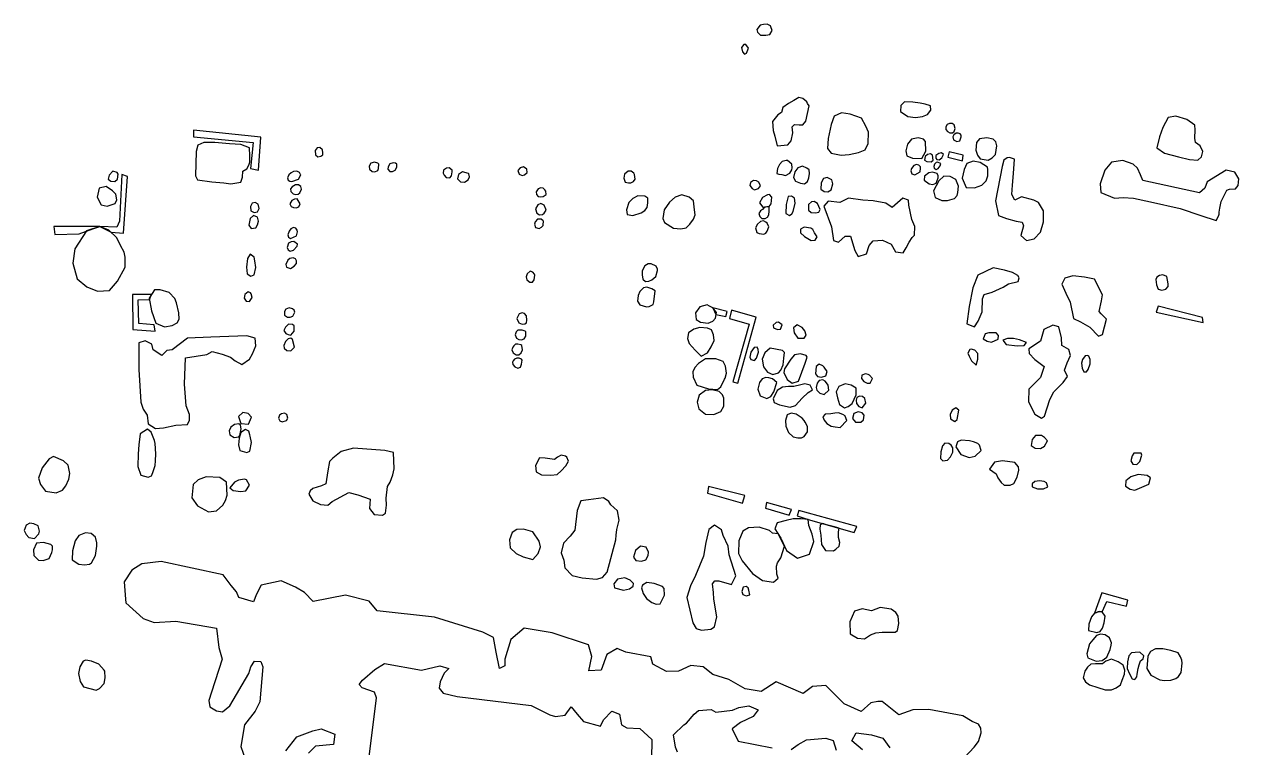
# Model space of a CAD drawing. Extents: x 154 to 1670, y 52 to 1730.
# Drawn here: x 154 to 757, y 1165 to 1524 of the extents above; entities that cross this region are included whole.
import ezdxf

# ---------------------------------------------------------------- set-up
doc = ezdxf.new("R2010")
doc.units = 0

msp = doc.modelspace()

# ---------------------------------------------------------------- linework, layer by layer
at = {"layer": ''}
for points in [[(524.330114, 1519.250383), (525.527719, 1521.262359), (524.950872, 1523.03681), (524.711351, 1523.515852), (523.036701, 1524.314255), (521.184405, 1524.254375), (519.629515, 1523.87713), (517.954864, 1521.705473), (518.27223, 1520.330223), (519.805164, 1518.875134), (522.415942, 1518.853178), (524.330114, 1519.250383), (524.330114, 1519.250383)], [(512.885004, 1509.968946), (513.743288, 1512.400084), (512.469834, 1514.314255), (511.413946, 1514.274335), (510.316142, 1512.761361), (510.753268, 1510.667549), (511.809156, 1509.4919), (512.885004, 1509.968946), (512.885004, 1509.968946)], [(533.370034, 1464.338207), (535.084605, 1466.330223), (535.845084, 1470.356172), (535.587599, 1473.286311), (536.623527, 1474.46196), (538.95686, 1474.400084), (540.769236, 1474.280323), (542.284206, 1476.152579), (543.982809, 1483.805273), (543.166441, 1484.941002), (542.809156, 1485.719445), (540.79718, 1487.354176), (538.803168, 1487.853178), (536.41195, 1486.440004), (533.679415, 1485.00687), (530.948876, 1482.875134), (530.170433, 1480.424036), (528.455862, 1479.228427), (525.683407, 1476.040802), (526.138497, 1471.517848), (526.954864, 1468.727429), (528.028717, 1463.883118), (533.370034, 1464.338207), (533.370034, 1464.338207)], [(600.28221, 1478.533816), (602.855064, 1479.489904), (604.509755, 1481.58172), (604.33211, 1483.713457), (601.661451, 1484.691501), (599.150473, 1485.152579), (595.563647, 1485.55178), (591.397978, 1485.713457), (589.563647, 1484.000882), (589.36205, 1480.911062), (592.948876, 1478.418048), (596.795184, 1478.058766), (600.28221, 1478.533816), (600.28221, 1478.533816)], [(563.861052, 1459.579724), (568.525723, 1460.593697), (571.855064, 1461.90707), (573.290194, 1465.014854), (573.513747, 1470.715453), (572.198377, 1473.605673), (569.908956, 1477.653577), (564.389994, 1479.669545), (560.084605, 1480.308267), (556.417938, 1478.637609), (554.940892, 1474.51186), (553.40197, 1467.517848), (553.080613, 1462.615653), (554.853068, 1460.322239), (559.855064, 1459.202479), (563.861052, 1459.579724), (563.861052, 1459.579724)], [(615.186401, 1470.376132), (616.124525, 1471.052778), (616.603567, 1472.507868), (616.026721, 1474.380124), (615.088597, 1474.919046), (613.793188, 1475.020842), (612.637499, 1474.48192), (611.879016, 1473.326231), (611.958856, 1472.010862), (612.715343, 1471.054774), (613.871032, 1470.296291), (615.186401, 1470.376132), (615.186401, 1470.376132)], [(738.92692, 1458.414056), (739.685403, 1461.144595), (738.35207, 1463.935014), (736.060653, 1465.549784), (735.623527, 1467.663557), (735.865044, 1471.789305), (735.665443, 1474.180523), (731.641491, 1477.012858), (726.22233, 1478.589704), (722.433906, 1477.992898), (719.741292, 1473.072738), (718.084605, 1468.449984), (716.76724, 1462.968946), (720.651471, 1460.236411), (727.585603, 1458.360164), (733.066641, 1457.020842), (737.192389, 1456.781321), (738.92692, 1458.414056), (738.92692, 1458.414056)], [(271.449874, 1468.140603), (237.869036, 1471.665553), (237.888996, 1468.436012), (267.523727, 1465.631621), (266.220334, 1452.657569), (270.146481, 1451.839205), (271.449874, 1468.140603), (271.449874, 1468.140603)], [(601.928916, 1461.294295), (601.791192, 1466.116651), (600.815144, 1467.274335), (598.084605, 1467.933018), (594.79718, 1467.236411), (592.783208, 1464.687509), (592.022729, 1461.457968), (592.459854, 1459.00687), (595.330114, 1457.709465), (600.012749, 1457.607669), (601.928916, 1461.294295), (601.928916, 1461.294295)], [(618.811152, 1466.388108), (619.569635, 1468.320243), (619.471831, 1469.118647), (619.012749, 1469.835213), (618.036701, 1470.214455), (617.000773, 1470.254375), (615.843088, 1469.358168), (615.306162, 1468.42204), (615.783208, 1466.92703), (617.435902, 1466.068746), (618.811152, 1466.388108), (618.811152, 1466.388108)], [(635.010753, 1457.948986), (636.585603, 1459.621641), (637.306162, 1463.90707), (636.829116, 1465.841201), (635.473827, 1467.256371), (632.206361, 1467.935014), (628.697379, 1467.358168), (627.102569, 1465.605673), (626.741292, 1461.759365), (627.597579, 1459.228427), (628.970833, 1457.453976), (633.016741, 1456.793297), (635.010753, 1457.948986), (635.010753, 1457.948986)], [(261.374026, 1445.843198), (262.31215, 1448.254375), (262.354066, 1451.304275), (264.425922, 1452.440004), (265.344086, 1454.332219), (265.823128, 1455.787309), (265.944884, 1458.915054), (265.80716, 1462.861162), (261.443886, 1464.557768), (255.763248, 1464.879126), (248.569635, 1465.58172), (243.088597, 1465.603677), (240.098577, 1464.230423), (239.160453, 1461.022838), (238.835104, 1448.984914), (239.890992, 1446.931022), (247.024725, 1446.050782), (252.902968, 1445.430024), (256.491791, 1445.028826), (261.374026, 1445.843198), (261.374026, 1445.843198)], [(301.280214, 1458.757369), (302.138497, 1459.436012), (302.258258, 1460.47194), (302.040693, 1461.90707), (300.705363, 1463.062758), (299.370034, 1462.905074), (298.37203, 1461.529824), (298.471831, 1459.438008), (299.725324, 1458.380124), (301.280214, 1458.757369), (301.280214, 1458.757369)], [(329.577619, 1451.607669), (329.9369, 1452.585712), (330.038697, 1454.737409), (329.539695, 1455.276331), (327.80716, 1455.735413), (326.132509, 1455.218447), (325.234306, 1453.823237), (325.433906, 1452.308267), (326.76724, 1451.150583), (328.042689, 1450.970942), (329.577619, 1451.607669), (329.577619, 1451.607669)], [(338.168437, 1451.823237), (338.986801, 1453.218447), (338.94688, 1454.713457), (338.370034, 1455.270343), (337.094585, 1455.45198), (335.499775, 1454.913058), (334.601571, 1453.519844), (334.501771, 1452.244395), (335.577619, 1451.146591), (336.892988, 1451.126631), (338.168437, 1451.823237), (338.168437, 1451.823237)], [(534.360054, 1450.308267), (535.298178, 1451.941002), (535.437898, 1452.95697), (535.298178, 1454.811261), (533.266242, 1456.645593), (532.469834, 1456.625633), (530.615543, 1456.068746), (529.160453, 1454.535812), (528.24229, 1452.641601), (527.883008, 1450.090702), (528.958856, 1449.871142), (530.453866, 1449.57174), (532.206361, 1449.212459), (534.360054, 1450.308267), (534.360054, 1450.308267)], [(605.653467, 1456.84719), (605.256262, 1459.200483), (604.360054, 1459.91705), (602.745284, 1459.639605), (601.647479, 1458.563756), (601.368038, 1456.789305), (602.503767, 1456.032818), (604.575623, 1455.871142), (605.653467, 1456.84719), (605.653467, 1456.84719)], [(608.102569, 1452.681521), (609.138497, 1453.93701), (609.399974, 1455.192499), (607.605563, 1455.751381), (607.046681, 1455.611661), (606.190393, 1454.835213), (605.930912, 1453.579724), (606.088597, 1452.741401), (607.026721, 1452.202479), (608.102569, 1452.681521), (608.102569, 1452.681521)], [(609.958856, 1457.861162), (610.677419, 1459.635613), (609.801172, 1460.434016), (608.405962, 1460.034814), (606.968836, 1459.018846), (606.888996, 1457.723437), (607.368038, 1457.106671), (608.623527, 1456.925034), (609.958856, 1457.861162), (609.958856, 1457.861162)], [(620.541691, 1459.232419), (613.567639, 1460.869146), (612.928916, 1458.298287), (620.162449, 1456.52184), (620.541691, 1459.232419), (620.541691, 1459.232419)], [(629.801172, 1444.300283), (632.014745, 1446.529824), (632.713347, 1449.000882), (632.775224, 1452.210463), (632.637499, 1453.286311), (628.950872, 1455.639605), (625.423926, 1456.280323), (622.393986, 1455.164555), (621.036701, 1452.05677), (620.078617, 1447.811261), (621.988797, 1443.226431), (626.134505, 1442.984914), (629.801172, 1444.300283), (629.801172, 1444.300283)], [(655.77722, 1417.659565), (659.006761, 1420.98691), (660.525723, 1426.146591), (660.447878, 1431.667549), (657.978817, 1435.675533), (655.707359, 1436.931022), (649.489795, 1438.489904), (646.180413, 1436.91705), (644.667439, 1439.667549), (645.028717, 1444.292299), (645.549675, 1450.210463), (645.992789, 1457.346192), (643.541691, 1458.124635), (642.463846, 1458.004874), (640.729316, 1456.789305), (639.890992, 1453.56176), (636.573627, 1436.483916), (638.024725, 1429.208467), (642.090593, 1427.751381), (646.813148, 1426.493896), (649.843088, 1426.032818), (650.579615, 1424.138607), (649.140493, 1419.296291), (651.950872, 1416.883118), (655.77722, 1417.659565), (655.77722, 1417.659565)], [(747.42193, 1428.873138), (747.701371, 1429.849186), (747.741292, 1430.885114), (748.080613, 1432.899086), (748.761252, 1436.166551), (750.595583, 1439.952978), (751.613547, 1441.825233), (752.849076, 1442.36216), (755.938896, 1442.499884), (757.156461, 1444.154575), (757.495783, 1447.48192), (755.583607, 1450.851182), (751.340094, 1451.831221), (741.751272, 1445.994894), (740.573627, 1442.84719), (737.920932, 1440.615653), (709.902968, 1446.729425), (708.72732, 1449.499884), (707.174425, 1452.869146), (704.964844, 1454.823237), (699.843088, 1456.679525), (694.182409, 1455.845194), (690.970833, 1451.741401), (688.595583, 1444.92703), (689.012749, 1440.661561), (695.82712, 1437.827229), (700.012749, 1438.264355), (705.154465, 1437.803277), (713.683407, 1436.024834), (728.350074, 1432.769345), (738.713347, 1429.296291), (746.284206, 1426.761361), (747.42193, 1428.873138), (747.42193, 1428.873138)], [(205.012749, 1448.603677), (202.32213, 1449.621641), (201.054665, 1426.46196), (199.779216, 1423.434016), (191.308158, 1423.757369), (196.90696, 1420.944994), (203.164445, 1420.48192), (205.012749, 1448.603677), (205.012749, 1448.603677)], [(200.050673, 1447.390104), (200.370034, 1449.761361), (200.010753, 1450.619645), (197.799176, 1451.258367), (195.904964, 1449.286311), (195.485803, 1447.292299), (196.781212, 1446.416052), (198.853068, 1446.234415), (200.050673, 1447.390104), (200.050673, 1447.390104)], [(290.094585, 1447.324235), (291.23231, 1449.436012), (291.112549, 1449.715453), (290.673427, 1450.5917), (289.260254, 1451.330223), (287.645483, 1451.132619), (286.467838, 1450.513856), (285.29219, 1449.457968), (284.633507, 1448.024834), (284.932908, 1446.90707), (285.789196, 1446.390104), (286.765244, 1446.090702), (290.094585, 1447.324235), (290.094585, 1447.324235)], [(366.208357, 1448.998886), (366.527719, 1450.931022), (366.527719, 1451.729425), (365.014745, 1452.905074), (363.699375, 1452.84719), (362.244286, 1451.751381), (362.022729, 1450.236411), (362.44189, 1449.360164), (363.517739, 1448.182519), (365.290194, 1447.962958), (366.208357, 1448.998886), (366.208357, 1448.998886)], [(374.517739, 1447.000882), (375.076621, 1448.455972), (374.779216, 1449.911062), (374.559655, 1450.130623), (371.589595, 1450.929026), (369.577619, 1449.695493), (369.116541, 1447.442), (370.551671, 1446.00687), (372.623527, 1445.827229), (374.517739, 1447.000882), (374.517739, 1447.000882)], [(402.521731, 1449.418048), (403.7373, 1450.653577), (403.619535, 1452.248387), (401.944884, 1453.384116), (400.290194, 1453.02683), (399.154465, 1451.691501), (399.811152, 1449.819245), (401.246282, 1449.160563), (402.521731, 1449.418048), (402.521731, 1449.418048)], [(456.649475, 1446.182519), (457.507759, 1447.318247), (457.110553, 1449.589704), (456.831112, 1450.348188), (455.435902, 1451.244395), (453.902968, 1451.386112), (452.188397, 1449.831221), (451.76724, 1447.819245), (452.563647, 1445.825233), (454.078617, 1445.505872), (455.354066, 1445.426032), (456.649475, 1446.182519), (456.649475, 1446.182519)], [(543.166441, 1446.096691), (543.845084, 1448.050782), (544.084605, 1450.102679), (543.94688, 1451.95697), (542.811152, 1452.795293), (540.659455, 1453.771341), (538.386002, 1452.93701), (536.831112, 1450.923038), (536.172429, 1448.174535), (537.208357, 1446.400084), (539.599575, 1445.282319), (541.631511, 1445.042798), (543.166441, 1446.096691), (543.166441, 1446.096691)], [(599.092589, 1450.990902), (599.314146, 1452.865154), (599.254266, 1453.404076), (598.557659, 1454.240403), (597.32213, 1454.599685), (595.924924, 1454.182519), (594.829116, 1452.667549), (594.469834, 1451.43202), (595.046681, 1450.01685), (596.501771, 1449.438008), (599.092589, 1450.990902), (599.092589, 1450.990902)], [(607.102569, 1445.388108), (608.160453, 1447.95697), (608.020733, 1449.034814), (607.543687, 1450.090702), (605.35207, 1450.809265), (603.437898, 1450.43202), (601.364046, 1448.85717), (601.104565, 1446.825233), (603.613547, 1445.070742), (605.368038, 1444.611661), (607.102569, 1445.388108), (607.102569, 1445.388108)], [(198.887, 1435.174535), (199.805164, 1437.06675), (199.248278, 1439.797289), (197.595583, 1441.53182), (194.467838, 1443.665553), (191.058657, 1442.811261), (189.960852, 1438.346192), (191.970833, 1434.619645), (194.960852, 1433.899086), (198.887, 1435.174535), (198.887, 1435.174535)], [(289.950872, 1439.929026), (290.749276, 1440.467948), (291.585603, 1442.380124), (291.268238, 1443.755373), (290.112549, 1444.513856), (288.537699, 1444.493896), (286.942888, 1443.537808), (286.106561, 1442.48192), (286.344086, 1441.126631), (287.439894, 1440.110663), (288.675423, 1439.771341), (289.950872, 1439.929026), (289.950872, 1439.929026)], [(411.643487, 1438.791301), (412.22233, 1439.030822), (413.158457, 1439.787309), (413.040693, 1441.302279), (412.581611, 1441.998886), (411.785204, 1442.777329), (410.509755, 1442.95697), (409.174425, 1442.459964), (408.276222, 1441.064754), (408.356062, 1439.749385), (409.27223, 1438.693497), (410.547679, 1438.51186), (411.643487, 1438.791301), (411.643487, 1438.791301)], [(518.691391, 1442.621641), (519.74728, 1443.95697), (519.010753, 1445.871142), (517.835104, 1446.549784), (516.280214, 1446.609665), (514.765244, 1445.613657), (514.545683, 1444.098687), (515.541691, 1442.663557), (516.7373, 1442.064754), (518.691391, 1442.621641), (518.691391, 1442.621641)], [(554.863048, 1442.02683), (555.741292, 1444.974934), (555.204365, 1447.008866), (552.833108, 1448.204475), (551.138497, 1447.607669), (549.922928, 1445.495892), (549.701371, 1442.408068), (551.475823, 1441.250383), (553.248278, 1440.970942), (554.863048, 1442.02683), (554.863048, 1442.02683)], [(612.79718, 1436.795293), (616.146481, 1437.749385), (617.481811, 1439.204475), (617.803168, 1440.717449), (618.122529, 1443.86715), (616.888996, 1447.176531), (614.058657, 1448.731421), (610.930912, 1448.773337), (608.457858, 1446.50188), (605.845084, 1441.56176), (606.559655, 1438.272339), (609.92692, 1436.775333), (612.79718, 1436.795293), (612.79718, 1436.795293)], [(290.286202, 1433.5917), (291.004765, 1435.00687), (289.43191, 1437.517848), (288.116541, 1437.440004), (286.741292, 1436.683517), (285.783208, 1435.068746), (286.459854, 1433.693497), (287.655463, 1433.194495), (288.950872, 1433.094695), (290.286202, 1433.5917), (290.286202, 1433.5917)], [(460.407958, 1430.673537), (462.28221, 1431.769345), (463.479815, 1433.264355), (463.779216, 1435.555772), (463.721332, 1437.827229), (462.206361, 1438.925034), (458.819136, 1439.02683), (456.286202, 1437.731421), (454.39199, 1435.779325), (453.114545, 1432.112659), (453.471831, 1429.701481), (456.26225, 1429.282319), (460.407958, 1430.673537), (460.407958, 1430.673537)], [(482.82712, 1423.208467), (484.661451, 1424.921042), (486.415942, 1427.43202), (487.214345, 1429.603677), (486.9369, 1432.01685), (486.499775, 1436.639605), (484.328118, 1438.394096), (480.661451, 1439.5917), (477.274226, 1438.398088), (474.581611, 1435.909066), (471.928916, 1432.022838), (471.288198, 1427.719445), (472.104565, 1425.705473), (476.507759, 1423.052778), (480.096581, 1422.651581), (482.82712, 1423.208467), (482.82712, 1423.208467)], [(524.106561, 1433.791301), (525.064645, 1435.084714), (525.403966, 1438.314255), (524.290194, 1439.769345), (523.192389, 1439.4919), (520.741292, 1438.156571), (519.324126, 1435.587708), (520.938896, 1433.334215), (524.106561, 1433.791301), (524.106561, 1433.791301)], [(535.266242, 1430.098687), (535.944884, 1431.254375), (537.002769, 1435.477928), (536.625523, 1437.829225), (535.110553, 1438.92703), (533.555663, 1438.649585), (532.477819, 1434.683517), (532.415942, 1430.258367), (534.130513, 1429.202479), (535.266242, 1430.098687), (535.266242, 1430.098687)], [(572.386002, 1410.208467), (573.763248, 1414.35218), (575.8371, 1416.703477), (580.34209, 1416.980922), (584.645483, 1415.044794), (586.835104, 1411.276331), (590.641491, 1410.737409), (592.118537, 1413.208467), (593.753268, 1416.01685), (595.190393, 1418.328227), (596.326122, 1419.563756), (596.507759, 1423.789305), (595.054665, 1427.236411), (593.563647, 1434.332219), (593.326122, 1436.923038), (590.475823, 1437.941002), (585.23231, 1433.300283), (582.084605, 1435.356172), (575.7872, 1436.573736), (570.645483, 1436.954974), (563.511751, 1437.935014), (559.204365, 1435.685513), (553.326122, 1436.406072), (551.33211, 1433.93701), (555.112549, 1423.569744), (556.066641, 1416.833217), (558.517739, 1416.054774), (561.92692, 1419.002878), (564.537699, 1418.980922), (566.627519, 1411.925034), (568.360054, 1408.875134), (572.386002, 1410.208467), (572.386002, 1410.208467)], [(269.657459, 1431.170543), (270.595583, 1432.725433), (270.018737, 1434.93701), (268.603567, 1435.735413), (266.988797, 1435.477928), (266.190393, 1433.803277), (266.350074, 1431.5917), (268.022729, 1430.813257), (269.657459, 1431.170543), (269.657459, 1431.170543)], [(411.320134, 1429.723437), (412.178417, 1430.499884), (413.174425, 1431.855174), (413.094585, 1432.3921), (412.220334, 1434.406072), (410.645483, 1435.264355), (409.030713, 1434.647589), (407.833108, 1432.633617), (408.569635, 1430.38212), (409.984805, 1429.563756), (411.320134, 1429.723437), (411.320134, 1429.723437)], [(523.326122, 1428.469944), (523.904964, 1429.565752), (524.126521, 1431.438008), (524.106561, 1433.791301), (522.950872, 1433.631621), (521.775224, 1433.453976), (520.81714, 1432.298287), (519.801172, 1431.639605), (519.002769, 1430.246391), (519.36205, 1428.691501), (520.475823, 1427.753377), (522.030713, 1427.693497), (523.326122, 1428.469944), (523.326122, 1428.469944)], [(548.719335, 1430.92703), (549.437898, 1432.262359), (548.124525, 1435.252379), (546.489795, 1436.190503), (545.174425, 1436.130623), (543.659455, 1434.777329), (543.597579, 1431.92703), (545.012749, 1430.751381), (547.064645, 1430.589704), (548.719335, 1430.92703), (548.719335, 1430.92703)], [(268.87702, 1423.218447), (269.773228, 1424.613657), (270.172429, 1426.527828), (269.695383, 1428.380124), (267.763248, 1429.218447), (266.148477, 1427.725433), (265.467838, 1424.455972), (266.523727, 1422.841201), (268.87702, 1423.218447), (268.87702, 1423.218447)], [(410.978817, 1423.525832), (411.755264, 1424.222439), (411.775224, 1424.739405), (411.8371, 1426.294295), (411.717339, 1426.593697), (410.681411, 1427.4919), (408.84708, 1427.45198), (407.711351, 1426.196491), (407.45187, 1424.960962), (407.988797, 1423.366152), (409.683407, 1422.747389), (410.978817, 1423.525832), (410.978817, 1423.525832)], [(522.465842, 1420.537808), (523.104565, 1421.453976), (523.902968, 1423.645593), (523.046681, 1425.400084), (522.370034, 1425.958966), (521.194385, 1426.557768), (519.819136, 1426.238407), (518.32213, 1424.984914), (517.246282, 1423.110663), (517.902968, 1420.879126), (519.098577, 1420.300283), (521.409954, 1420.060762), (522.465842, 1420.537808), (522.465842, 1420.537808)], [(181.002769, 1420.094695), (187.898976, 1422.643597), (191.308158, 1423.757369), (168.547679, 1423.869146), (169.024725, 1419.843198), (181.002769, 1420.094695), (181.002769, 1420.094695)], [(196.154465, 1391.90707), (200.082609, 1396.547788), (203.892988, 1403.58172), (203.996781, 1408.603677), (203.360054, 1410.99689), (201.527719, 1414.326231), (199.715343, 1418.172539), (195.890992, 1421.941002), (191.308158, 1423.757369), (184.671431, 1421.587708), (178.82712, 1412.743397), (177.86704, 1405.627629), (180.134505, 1397.773337), (184.954864, 1393.725433), (190.256262, 1391.57174), (196.154465, 1391.90707), (196.154465, 1391.90707)], [(289.182409, 1419.182519), (289.681411, 1421.176531), (289.423926, 1422.012858), (288.82712, 1422.911062), (287.591591, 1423.270343), (286.314146, 1422.57174), (285.397978, 1421.535812), (284.739296, 1419.603677), (285.196381, 1418.447988), (286.112549, 1417.829225), (289.182409, 1419.182519), (289.182409, 1419.182519)], [(546.938896, 1417.01685), (547.974825, 1418.631621), (546.541691, 1420.585712), (545.765244, 1422.240403), (544.769236, 1422.95697), (541.481811, 1423.477928), (539.607559, 1422.46196), (539.665443, 1420.629625), (541.637499, 1418.813257), (544.885004, 1416.759365), (546.938896, 1417.01685), (546.938896, 1417.01685)], [(287.605563, 1412.028826), (289.360054, 1414.100683), (289.559655, 1415.096691), (287.80716, 1416.334215), (286.471831, 1416.174535), (285.194385, 1415.577728), (284.475823, 1413.366152), (285.014745, 1412.130623), (285.950872, 1411.5917), (287.605563, 1412.028826), (287.605563, 1412.028826)], [(267.986801, 1399.701481), (268.944884, 1403.428028), (268.469834, 1406.657569), (268.090593, 1408.57174), (266.038697, 1410.04679), (264.723328, 1407.895094), (264.24229, 1403.549784), (264.619535, 1400.322239), (266.471831, 1399.144595), (267.986801, 1399.701481), (267.986801, 1399.701481)], [(287.938896, 1404.01685), (289.036701, 1405.45198), (289.116541, 1406.747389), (288.639495, 1407.803277), (287.403966, 1408.142599), (285.789196, 1407.964954), (284.731312, 1407.048786), (283.755264, 1404.895094), (284.192389, 1403.579724), (286.144485, 1402.921042), (287.938896, 1404.01685), (287.938896, 1404.01685)], [(407.178417, 1397.298287), (407.557659, 1399.569744), (407.338098, 1400.148587), (406.661451, 1401.164555), (405.206361, 1401.643597), (403.751272, 1400.190503), (403.27223, 1398.735413), (403.611551, 1397.360164), (405.104565, 1396.164555), (406.399974, 1396.162559), (407.178417, 1397.298287), (407.178417, 1397.298287)], [(464.198377, 1396.631621), (465.733308, 1397.348188), (467.80716, 1398.921042), (468.605563, 1401.891102), (468.585603, 1402.667549), (467.849076, 1404.142599), (465.477819, 1405.320243), (463.902968, 1405.302279), (462.268238, 1404.166551), (460.992789, 1401.815253), (460.910952, 1399.743397), (461.248278, 1397.589704), (462.603567, 1396.513856), (464.198377, 1396.631621), (464.198377, 1396.631621)], [(627.952868, 1376.757369), (629.948876, 1381.300283), (630.172429, 1387.797289), (630.990793, 1389.988906), (634.976821, 1391.142599), (640.378018, 1393.5917), (643.090593, 1395.284315), (647.875024, 1396.457968), (648.433906, 1398.270343), (647.615543, 1399.487908), (644.986801, 1401.002878), (641.040693, 1402.160563), (635.501771, 1403.240403), (627.825124, 1399.537808), (625.29219, 1393.260363), (623.453866, 1384.054774), (622.35207, 1375.404076), (626.158457, 1373.98691), (627.952868, 1376.757369), (627.952868, 1376.757369)], [(689.753268, 1370.108667), (691.771232, 1377.701481), (689.180413, 1380.35218), (688.204365, 1381.509864), (689.224326, 1386.771341), (689.763248, 1389.799285), (685.801172, 1397.593697), (680.779216, 1398.553776), (675.000773, 1399.334215), (671.092589, 1398.140603), (669.597579, 1395.150583), (671.627519, 1390.705473), (673.657459, 1386.200483), (675.348078, 1378.008866), (678.775224, 1376.41206), (683.557659, 1373.839205), (687.741292, 1369.212459), (689.753268, 1370.108667), (689.753268, 1370.108667)], [(721.334106, 1392.713457), (722.39199, 1393.968946), (722.471831, 1395.264355), (721.75726, 1398.911062), (719.743288, 1399.749385), (718.108557, 1399.41206), (716.713347, 1398.655573), (716.214345, 1397.440004), (716.691391, 1394.727429), (717.467838, 1392.575732), (719.22233, 1392.196491), (721.334106, 1392.713457), (721.334106, 1392.713457)], [(218.328118, 1374.895094), (210.755264, 1375.515852), (210.42193, 1387.316251), (216.002769, 1387.43202), (217.040693, 1389.982918), (207.593587, 1390.02683), (207.725324, 1372.647589), (218.885004, 1371.705473), (218.328118, 1374.895094), (218.328118, 1374.895094)], [(227.356062, 1374.57174), (229.809156, 1375.885114), (230.72732, 1377.777329), (230.667439, 1380.84719), (229.435902, 1385.811261), (228.579615, 1387.982918), (225.791192, 1390.915054), (221.366042, 1392.37214), (218.477819, 1392.274335), (215.863048, 1388.130623), (217.096581, 1381.851182), (219.206361, 1375.671541), (223.549675, 1373.974934), (227.356062, 1374.57174), (227.356062, 1374.57174)], [(267.044685, 1388.50188), (266.547679, 1390.336211), (266.308158, 1390.833217), (265.092589, 1391.252379), (263.497779, 1389.939006), (263.138497, 1388.184515), (264.154465, 1386.749385), (265.689395, 1386.589704), (267.044685, 1388.50188), (267.044685, 1388.50188)], [(464.350074, 1384.054774), (466.483807, 1385.090702), (466.823128, 1386.326231), (467.364046, 1391.787309), (465.751272, 1392.825233), (463.300174, 1393.603677), (461.665443, 1393.324235), (459.791192, 1391.45198), (459.032709, 1389.519844), (458.631511, 1386.729425), (459.80716, 1384.835213), (463.014745, 1383.89709), (464.350074, 1384.054774), (464.350074, 1384.054774)], [(287.288198, 1379.144595), (288.266242, 1381.296291), (288.008757, 1382.132619), (287.110553, 1382.851182), (285.378018, 1383.390104), (283.843088, 1382.673537), (283.164445, 1381.497888), (283.204365, 1379.665553), (284.597579, 1378.767349), (285.873028, 1378.667549), (287.288198, 1379.144595), (287.288198, 1379.144595)], [(496.096581, 1376.685513), (497.37203, 1378.258367), (497.811152, 1381.128627), (496.098577, 1383.38212), (494.425922, 1384.180523), (493.270234, 1384.85717), (489.661451, 1383.863158), (487.407958, 1380.954974), (487.825124, 1377.545792), (489.89698, 1376.250383), (493.703367, 1375.709465), (496.096581, 1376.685513), (496.096581, 1376.685513)], [(503.234306, 1381.543796), (496.098577, 1383.38212), (497.631511, 1380.012858), (502.613547, 1379.052778), (503.234306, 1381.543796), (503.234306, 1381.543796)], [(739.523727, 1378.633617), (717.384006, 1384.224435), (716.505763, 1381.256371), (739.761252, 1376.042798), (739.523727, 1378.633617), (739.523727, 1378.633617)], [(402.583607, 1375.358168), (403.499775, 1375.935014), (403.599575, 1377.230423), (403.44189, 1379.443996), (402.445882, 1380.519844), (401.210353, 1380.859166), (399.795184, 1380.38212), (398.697379, 1377.990902), (399.553667, 1375.89709), (401.268238, 1375.278327), (402.583607, 1375.358168), (402.583607, 1375.358168)], [(517.541691, 1378.747389), (505.346082, 1382.260363), (504.288198, 1378.03681), (514.172429, 1375.180523), (506.084605, 1346.525832), (508.495783, 1345.94699), (517.541691, 1378.747389), (517.541691, 1378.747389)], [(287.942888, 1371.789305), (287.865044, 1374.340203), (287.146481, 1375.098687), (285.074625, 1375.178527), (283.659455, 1373.825233), (282.861052, 1372.150583), (283.77722, 1370.655573), (284.952868, 1370.05677), (286.208357, 1369.797289), (287.942888, 1371.789305), (287.942888, 1371.789305)], [(402.280214, 1368.004874), (403.078617, 1369.318247), (403.158457, 1371.3921), (402.721332, 1371.831221), (401.266242, 1372.310263), (399.152469, 1372.230423), (398.276222, 1371.374136), (397.87702, 1369.879126), (398.513747, 1368.364156), (399.669435, 1367.587708), (400.964844, 1367.505872), (402.280214, 1368.004874), (402.280214, 1368.004874)], [(493.417938, 1360.980922), (495.192389, 1364.010862), (496.709355, 1367.078726), (496.45187, 1370.008866), (495.376022, 1372.420044), (493.483807, 1373.338207), (489.597579, 1373.539804), (486.547679, 1372.783317), (483.974825, 1370.871142), (483.495783, 1368.102679), (484.37203, 1365.649585), (487.260254, 1362.360164), (490.288198, 1359.288307), (493.417938, 1360.980922), (493.417938, 1360.980922)], [(529.635503, 1372.841201), (530.593587, 1374.992898), (528.681411, 1376.270343), (527.605563, 1376.150583), (526.030713, 1374.817249), (526.188397, 1373.48192), (528.260254, 1372.603677), (529.635503, 1372.841201), (529.635503, 1372.841201)], [(542.429914, 1369.865154), (541.813148, 1371.998886), (540.517739, 1373.653577), (537.968836, 1374.889106), (536.094585, 1373.455972), (536.471831, 1371.024834), (538.364046, 1368.35218), (541.39199, 1368.252379), (542.429914, 1369.865154), (542.429914, 1369.865154)], [(637.914944, 1367.803277), (638.114545, 1369.597689), (636.918936, 1370.893098), (633.25227, 1370.954974), (631.497779, 1370.457968), (630.938896, 1369.102679), (630.439894, 1367.88711), (632.393986, 1366.869146), (634.625523, 1366.230423), (637.914944, 1367.803277), (637.914944, 1367.803277)], [(660.952868, 1329.485912), (663.569635, 1337.815253), (665.563647, 1341.58172), (670.190393, 1346.182519), (672.324126, 1349.230423), (670.970833, 1352.380124), (672.168437, 1356.04679), (673.883008, 1359.613657), (673.008757, 1362.583716), (669.541691, 1364.717449), (669.364046, 1368.483916), (668.072629, 1373.98691), (665.162449, 1374.685513), (660.617539, 1372.595693), (658.960852, 1366.755373), (653.198377, 1362.992898), (653.395982, 1360.599685), (656.184405, 1357.649585), (660.707359, 1354.178527), (658.970833, 1348.799285), (653.128517, 1342.962958), (652.944884, 1336.725433), (656.190393, 1330.483916), (659.457858, 1328.569744), (660.952868, 1329.485912), (660.952868, 1329.485912)], [(223.024725, 1323.791301), (229.144485, 1325.122639), (234.944884, 1325.320243), (235.902968, 1327.45198), (235.982809, 1330.322239), (234.172429, 1334.607669), (233.360054, 1345.430024), (233.924924, 1358.543796), (244.489795, 1360.252379), (247.240294, 1361.685513), (252.182409, 1360.308267), (256.346082, 1358.911062), (258.577619, 1357.05677), (261.845084, 1355.140603), (265.733308, 1357.909066), (267.310154, 1360.440004), (268.944884, 1364.465952), (268.609555, 1368.37214), (264.403966, 1369.509864), (246.545683, 1368.801281), (234.90696, 1368.270343), (227.330114, 1362.453976), (224.659455, 1362.236411), (222.106561, 1359.625633), (217.902968, 1362.517848), (217.188397, 1365.268347), (213.879016, 1367.004874), (210.691391, 1365.931022), (210.723328, 1352.697489), (211.711351, 1336.53182), (212.80716, 1333.004874), (214.79718, 1329.974934), (215.294186, 1325.669545), (219.018737, 1323.414056), (223.024725, 1323.791301), (223.024725, 1323.791301)], [(288.158457, 1363.85717), (287.182409, 1367.565752), (286.286202, 1368.262359), (284.930912, 1368.024834), (283.575623, 1366.569744), (282.7373, 1364.657569), (282.976821, 1363.302279), (284.330114, 1362.224435), (286.364046, 1361.984914), (288.158457, 1363.85717), (288.158457, 1363.85717)], [(399.565643, 1360.032818), (400.721332, 1361.008866), (401.459854, 1362.424036), (401.042689, 1364.595693), (400.603567, 1365.034814), (399.110553, 1365.354176), (398.032709, 1365.236411), (397.176421, 1364.459964), (396.597579, 1363.801281), (396.178417, 1362.565752), (396.894984, 1361.030822), (398.250274, 1359.954974), (399.565643, 1360.032818), (399.565643, 1360.032818)], [(650.887, 1364.667549), (651.964844, 1366.082718), (648.597579, 1367.497888), (645.487799, 1368.058766), (642.617539, 1368.140603), (640.246282, 1367.244395), (641.819136, 1365.170543), (647.439894, 1364.430024), (650.887, 1364.667549), (650.887, 1364.667549)], [(400.399974, 1353.935014), (400.938896, 1355.308267), (401.298178, 1357.40208), (400.958856, 1357.919046), (399.763248, 1358.418048), (398.687399, 1358.300283), (397.551671, 1357.921042), (396.753268, 1357.044794), (396.513747, 1356.308267), (396.653467, 1355.252379), (397.629515, 1354.074734), (399.064645, 1353.436012), (400.399974, 1353.935014), (400.399974, 1353.935014)], [(517.771232, 1358.338207), (518.849076, 1361.328227), (518.669435, 1362.583716), (518.112549, 1363.739405), (516.537699, 1363.639605), (515.000773, 1361.350184), (514.40197, 1358.859166), (515.018737, 1357.681521), (516.753268, 1357.142599), (517.771232, 1358.338207), (517.771232, 1358.338207)], [(528.707359, 1351.038806), (529.865044, 1352.35218), (531.022729, 1354.982918), (531.36205, 1358.312259), (531.623527, 1361.220443), (530.687399, 1362.198487), (524.649475, 1363.298287), (521.89698, 1360.98691), (520.539695, 1357.879126), (521.236302, 1354.070742), (523.208357, 1351.400084), (525.81714, 1350.162559), (528.707359, 1351.038806), (528.707359, 1351.038806)], [(538.591591, 1346.96695), (542.044685, 1355.915054), (543.002769, 1358.843198), (542.543687, 1359.641601), (539.595583, 1360.519844), (536.625523, 1360.082718), (534.771232, 1357.871142), (531.739296, 1353.008866), (531.380014, 1351.256371), (532.990793, 1347.687509), (535.501771, 1345.952978), (538.591591, 1346.96695), (538.591591, 1346.96695)], [(627.725324, 1357.823237), (627.865044, 1360.593697), (626.39199, 1362.368148), (624.419934, 1362.88711), (623.841092, 1362.649585), (622.843088, 1360.775333), (623.499775, 1359.320243), (624.675423, 1356.988906), (626.92692, 1354.855174), (627.725324, 1357.823237), (627.725324, 1357.823237)], [(682.729316, 1352.633617), (683.687399, 1355.56176), (683.609555, 1357.675533), (682.972829, 1359.290303), (682.274226, 1359.689505), (681.198377, 1359.569744), (679.861052, 1357.757369), (679.28221, 1355.783317), (679.641491, 1353.35218), (680.575623, 1351.517848), (681.871032, 1351.497888), (682.729316, 1352.633617), (682.729316, 1352.633617)], [(500.124525, 1344.176531), (501.881012, 1347.982918), (502.140493, 1348.442), (502.918936, 1350.891102), (502.42193, 1354.380124), (501.268238, 1356.713457), (497.601571, 1358.010862), (492.380014, 1357.972938), (488.930912, 1355.643597), (487.134505, 1353.749385), (486.078617, 1351.637609), (486.236302, 1348.98691), (488.086601, 1344.941002), (493.986801, 1343.184515), (498.350074, 1342.803277), (500.124525, 1344.176531), (500.124525, 1344.176531)], [(552.324126, 1349.53182), (552.863048, 1351.723437), (551.489795, 1353.95697), (550.833108, 1354.533816), (548.879016, 1355.292299), (547.443886, 1354.198487), (547.044685, 1350.629625), (548.078617, 1349.274335), (550.092589, 1348.935014), (552.324126, 1349.53182), (552.324126, 1349.53182)], [(524.954864, 1339.282319), (526.39199, 1341.5917), (527.888996, 1346.236411), (525.657459, 1348.110663), (523.922928, 1348.549784), (522.409954, 1348.789305), (520.575623, 1348.032818), (519.238298, 1346.220443), (518.399974, 1342.990902), (519.533707, 1339.623637), (522.922928, 1338.306271), (524.954864, 1339.282319), (524.954864, 1339.282319)], [(553.815144, 1342.436012), (553.457858, 1344.94699), (553.120533, 1345.445992), (551.944884, 1346.921042), (550.769236, 1347.499884), (548.875024, 1347.200483), (547.898976, 1345.84719), (547.459854, 1343.833217), (547.79718, 1342.457968), (549.230314, 1340.942998), (551.423926, 1340.224435), (553.815144, 1342.436012), (553.815144, 1342.436012)], [(574.346082, 1345.873138), (575.364046, 1348.284315), (573.948876, 1349.879126), (573.25227, 1350.278327), (572.016741, 1350.637609), (570.22233, 1349.960962), (570.022729, 1348.166551), (571.116541, 1346.731421), (572.771232, 1345.853178), (574.346082, 1345.873138), (574.346082, 1345.873138)], [(499.978817, 1331.841201), (501.495783, 1334.469944), (501.457858, 1338.495892), (500.841092, 1340.110663), (499.186401, 1341.845194), (495.679415, 1342.565752), (492.469834, 1342.208467), (489.300174, 1339.99689), (488.22233, 1336.549784), (489.118537, 1333.240403), (492.443886, 1330.449984), (496.609555, 1330.368148), (499.978817, 1331.841201), (499.978817, 1331.841201)], [(537.090593, 1334.751381), (540.399974, 1338.515852), (543.45187, 1341.364156), (545.665443, 1342.559764), (544.529715, 1344.851182), (541.779216, 1345.51186), (539.86704, 1345.132619), (536.298178, 1344.298287), (533.687399, 1344.338207), (530.7373, 1343.982918), (528.026721, 1342.288307), (526.050673, 1338.064754), (526.567639, 1336.370144), (529.198377, 1335.194495), (534.499775, 1333.994894), (537.090593, 1334.751381), (537.090593, 1334.751381)], [(563.378018, 1334.338207), (565.27223, 1335.853178), (567.288198, 1340.136611), (567.290194, 1343.445992), (564.819136, 1345.000882), (561.809156, 1345.619645), (558.739296, 1344.266351), (557.40197, 1341.675533), (558.098577, 1338.665553), (558.974825, 1335.338207), (561.503767, 1333.681521), (563.378018, 1334.338207), (563.378018, 1334.338207)], [(572.188397, 1336.048786), (571.611551, 1338.260363), (570.515743, 1339.278327), (568.980813, 1339.418048), (567.685403, 1338.721441), (567.266242, 1337.505872), (567.443886, 1335.891102), (568.619535, 1334.356172), (570.294186, 1333.657569), (572.188397, 1336.048786), (572.188397, 1336.048786)], [(266.695383, 1329.090702), (265.142489, 1330.885114), (262.35207, 1331.304275), (260.278218, 1329.292299), (261.41195, 1325.925034), (265.258258, 1325.563756), (266.695383, 1329.090702), (266.695383, 1329.090702)], [(284.172429, 1327.368148), (284.851072, 1328.523836), (284.254266, 1330.296291), (283.098577, 1331.054774), (281.703367, 1330.657569), (280.707359, 1330.000882), (280.208357, 1328.525832), (280.805164, 1327.190503), (282.020733, 1326.671541), (284.172429, 1327.368148), (284.172429, 1327.368148)], [(541.467838, 1319.38212), (543.122529, 1321.813257), (543.144485, 1324.424036), (542.008757, 1326.497888), (541.551671, 1327.294295), (540.515743, 1328.55178), (537.527719, 1330.565752), (535.016741, 1331.084714), (533.082609, 1330.108667), (532.244286, 1327.400084), (532.34209, 1324.509864), (533.715343, 1321.440004), (536.046681, 1319.286311), (538.298178, 1318.827229), (540.132509, 1318.785313), (541.467838, 1319.38212), (541.467838, 1319.38212)], [(562.697379, 1327.304275), (561.920932, 1329.475932), (561.881012, 1329.735413), (560.705363, 1330.334215), (558.513747, 1331.152579), (556.659455, 1331.014854), (554.76724, 1330.715453), (551.8371, 1330.457968), (550.679415, 1329.124635), (551.395982, 1327.589704), (552.791192, 1325.893098), (554.883008, 1324.597689), (556.894984, 1324.258367), (559.445882, 1323.89709), (562.697379, 1327.304275), (562.697379, 1327.304275)], [(569.691391, 1326.543796), (570.988797, 1327.757369), (571.268238, 1329.970942), (570.29219, 1331.126631), (568.320134, 1331.705473), (566.126521, 1330.769345), (565.507759, 1328.298287), (567.060653, 1326.483916), (569.691391, 1326.543796), (569.691391, 1326.543796)], [(617.525723, 1327.813257), (618.443886, 1332.577728), (616.910952, 1333.593697), (616.33211, 1333.374136), (615.076621, 1332.420044), (614.118537, 1330.266351), (614.276222, 1328.134615), (616.368038, 1326.837209), (617.525723, 1327.813257), (617.525723, 1327.813257)], [(217.054665, 1299.839205), (217.753268, 1301.51186), (218.831112, 1304.958966), (218.950872, 1307.272339), (219.152469, 1310.719445), (218.85706, 1316.000882), (218.457858, 1317.396092), (216.904964, 1321.641601), (214.992789, 1322.998886), (211.463846, 1320.687509), (210.783208, 1315.348188), (210.344086, 1310.723437), (210.260254, 1304.485912), (211.733308, 1300.260363), (215.419934, 1299.142599), (217.054665, 1299.839205), (217.054665, 1299.839205)], [(260.37203, 1319.268347), (260.851072, 1319.944994), (261.529715, 1323.194495), (261.31215, 1325.06675), (260.395982, 1325.705473), (258.32213, 1325.348188), (256.487799, 1324.072738), (255.571631, 1322.180523), (256.028717, 1320.266351), (258.120533, 1318.950982), (260.37203, 1319.268347), (260.37203, 1319.268347)], [(265.948876, 1312.170543), (266.669435, 1316.453976), (266.112549, 1319.623637), (265.873028, 1320.202479), (265.395982, 1322.034814), (263.723328, 1322.833217), (261.509755, 1321.459964), (260.551671, 1318.529824), (260.210353, 1315.202479), (260.96684, 1312.51186), (264.413946, 1311.533816), (265.948876, 1312.170543), (265.948876, 1312.170543)], [(626.563647, 1309.713457), (629.415942, 1312.50188), (628.659455, 1315.112659), (627.883008, 1315.970942), (625.691391, 1316.769345), (623.697379, 1317.268347), (619.591591, 1317.607669), (617.739296, 1316.693497), (616.881012, 1314.262359), (619.409954, 1310.513856), (623.533707, 1308.95697), (626.563647, 1309.713457), (626.563647, 1309.713457)], [(661.006761, 1314.677529), (662.40197, 1317.248387), (661.028717, 1318.942998), (659.393986, 1319.881122), (656.503767, 1319.881122), (654.809156, 1317.968946), (654.270234, 1314.960962), (656.32213, 1313.563756), (658.892988, 1313.384116), (661.006761, 1314.677529), (661.006761, 1314.677529)], [(333.376022, 1281.244395), (333.87702, 1285.308267), (333.719335, 1288.757369), (334.340094, 1294.635613), (335.637499, 1296.707469), (337.014745, 1300.334215), (337.633507, 1303.344196), (337.258258, 1311.535812), (333.094585, 1312.473936), (317.449874, 1313.657569), (311.350074, 1311.98691), (307.162449, 1308.681521), (305.487799, 1306.92703), (304.629515, 1302.404076), (303.609555, 1295.827229), (301.495783, 1294.873138), (297.270234, 1293.499884), (295.912948, 1292.384116), (295.316142, 1290.769345), (297.246282, 1287.499884), (301.032709, 1285.565752), (304.639495, 1285.344196), (306.912948, 1287.03681), (315.186401, 1291.497888), (319.669435, 1290.457968), (325.7872, 1288.322239), (325.346082, 1283.699485), (327.677419, 1280.687509), (331.801172, 1280.348188), (333.376022, 1281.244395), (333.376022, 1281.244395)], [(418.707359, 1300.51186), (420.741292, 1302.364156), (422.914944, 1304.775333), (424.27223, 1307.106671), (423.555663, 1309.178527), (422.87702, 1309.657569), (420.625523, 1310.136611), (418.851072, 1309.122639), (417.316142, 1308.04679), (412.733308, 1308.647589), (409.962848, 1308.787309), (407.94688, 1305.040802), (408.324126, 1301.813257), (410.815144, 1300.336211), (415.479815, 1300.154575), (418.707359, 1300.51186), (418.707359, 1300.51186)], [(612.711351, 1307.647589), (614.266242, 1309.240403), (615.364046, 1311.611661), (615.306162, 1313.803277), (614.509755, 1315.020842), (613.393986, 1315.93701), (611.320134, 1316.038806), (610.184405, 1314.783317), (609.485803, 1311.793297), (609.224326, 1308.465952), (610.360054, 1307.270343), (612.711351, 1307.647589), (612.711351, 1307.647589)], [(708.395982, 1307.060762), (709.294186, 1310.108667), (709.076621, 1311.104675), (705.427918, 1311.166551), (704.531711, 1309.793297), (703.910952, 1307.302279), (704.80716, 1305.725433), (706.861052, 1305.465952), (708.395982, 1307.060762), (708.395982, 1307.060762)], [(172.805164, 1292.685513), (174.40197, 1294.95697), (175.976821, 1298.284315), (176.378018, 1301.074734), (175.661451, 1305.140603), (173.33211, 1307.374136), (168.250274, 1309.390104), (166.216341, 1308.334215), (162.74728, 1303.853178), (160.811152, 1298.771341), (161.785204, 1295.52184), (164.334106, 1292.292299), (169.655463, 1291.43202), (172.805164, 1292.685513), (172.805164, 1292.685513)], [(643.894984, 1295.294295), (645.729316, 1296.130623), (647.326122, 1299.178527), (648.144485, 1302.665553), (648.026721, 1304.260363), (646.214345, 1306.473936), (640.094585, 1307.234415), (636.048677, 1306.599685), (633.675423, 1303.172539), (636.843088, 1300.859166), (637.739296, 1298.845194), (639.35207, 1296.4919), (640.82712, 1295.236411), (643.894984, 1295.294295), (643.894984, 1295.294295)], [(249.37203, 1282.46196), (252.481811, 1285.290303), (253.759256, 1287.621641), (254.577619, 1290.252379), (254.28221, 1296.749385), (250.934904, 1299.102679), (244.158457, 1299.306271), (240.29219, 1297.853178), (237.799176, 1295.58172), (237.118537, 1288.92703), (239.94688, 1284.939006), (245.326122, 1281.90707), (249.37203, 1282.46196), (249.37203, 1282.46196)], [(263.92692, 1292.380124), (265.741292, 1295.230423), (264.268238, 1297.801281), (263.29219, 1298.180523), (260.32213, 1297.763357), (258.348078, 1296.687509), (256.034705, 1293.939006), (257.687399, 1292.643597), (261.493787, 1292.102679), (263.92692, 1292.380124), (263.92692, 1292.380124)], [(712.775224, 1295.777329), (713.593587, 1298.925034), (712.058657, 1299.942998), (707.475823, 1300.543796), (703.82712, 1299.390104), (701.415942, 1297.378128), (701.294186, 1294.787309), (703.585603, 1293.170543), (705.8371, 1292.711461), (712.775224, 1295.777329), (712.775224, 1295.777329)], [(512.014745, 1290.000882), (493.960852, 1294.493896), (493.42193, 1291.186511), (510.89698, 1286.314255), (512.014745, 1290.000882), (512.014745, 1290.000882)], [(660.417938, 1293.3921), (662.529715, 1294.348188), (661.992789, 1296.38212), (660.81714, 1296.978926), (658.525723, 1297.360164), (656.114545, 1297.082718), (654.81714, 1295.88711), (654.8371, 1294.312259), (657.507759, 1293.314255), (660.417938, 1293.3921), (660.417938, 1293.3921)], [(441.26225, 1249.280323), (443.555663, 1251.929026), (447.869036, 1268.010862), (448.008757, 1270.322239), (448.429914, 1273.112659), (449.587599, 1277.835213), (448.613547, 1282.400084), (446.781212, 1284.074734), (445.386002, 1285.41206), (444.350074, 1287.106671), (441.681411, 1288.881122), (434.226322, 1287.909066), (430.459854, 1287.3921), (428.663447, 1282.549784), (427.501771, 1272.785313), (425.128517, 1269.797289), (421.799176, 1266.330223), (420.621531, 1261.607669), (422.034705, 1257.919046), (422.569635, 1254.152579), (426.116541, 1250.264355), (431.118537, 1249.126631), (438.29219, 1248.424036), (441.26225, 1249.280323), (441.26225, 1249.280323)], [(535.130513, 1283.092699), (522.755264, 1286.547788), (522.276222, 1283.85717), (534.032709, 1280.364156), (535.130513, 1283.092699), (535.130513, 1283.092699)], [(567.613547, 1274.725433), (538.87702, 1282.653577), (537.978817, 1279.962958), (543.519735, 1278.106671), (566.376022, 1271.677529), (567.613547, 1274.725433), (567.613547, 1274.725433)], [(160.95686, 1271.068746), (161.296182, 1272.304275), (160.719335, 1274.935014), (158.587599, 1275.992898), (156.553667, 1276.332219), (154.779216, 1275.316251), (153.781212, 1272.645593), (154.677419, 1270.713457), (156.112549, 1269.196491), (158.881012, 1268.697489), (160.95686, 1271.068746), (160.95686, 1271.068746)], [(495.000773, 1223.601681), (496.974825, 1224.757369), (498.032709, 1229.819245), (496.543687, 1238.489904), (496.386002, 1241.91705), (495.888996, 1246.202479), (497.146481, 1247.677529), (498.978817, 1247.635613), (505.316142, 1245.879126), (507.429914, 1250.142599), (504.268238, 1260.527828), (503.611551, 1264.853178), (501.162449, 1270.236411), (500.427918, 1273.00687), (496.980813, 1275.300283), (494.010753, 1273.208467), (492.571631, 1266.731421), (491.41195, 1259.91705), (487.42193, 1250.3921), (485.026721, 1245.172539), (483.110553, 1239.314255), (486.172429, 1226.835213), (487.72732, 1223.905074), (490.435902, 1223.06675), (495.000773, 1223.601681), (495.000773, 1223.601681)], [(528.575623, 1248.93701), (527.958856, 1250.968946), (527.663447, 1254.954974), (528.182409, 1256.669545), (529.9369, 1259.180523), (531.713347, 1264.819245), (528.507759, 1271.078726), (525.77722, 1271.438008), (524.204365, 1272.735413), (519.062649, 1274.41206), (513.761252, 1274.03681), (511.048677, 1272.342199), (509.014745, 1267.56176), (508.910952, 1261.302279), (510.683407, 1257.635613), (515.743288, 1251.354176), (520.823128, 1247.763357), (526.184405, 1247.084714), (528.575623, 1248.93701), (528.575623, 1248.93701)], [(544.108557, 1260.92703), (546.204365, 1267.282319), (545.387998, 1270.851182), (543.7373, 1275.116651), (543.519735, 1278.106671), (540.010753, 1278.505872), (536.084605, 1278.527828), (532.517739, 1277.713457), (528.092589, 1276.559764), (526.855064, 1273.589704), (529.900972, 1268.944994), (532.609555, 1262.725433), (538.108557, 1258.95697), (544.108557, 1260.92703), (544.108557, 1260.92703)], [(557.26225, 1263.469944), (558.799176, 1264.964954), (559.238298, 1266.717449), (558.621531, 1269.190503), (558.623527, 1271.998886), (558.883008, 1273.793297), (555.972829, 1274.611661), (552.585603, 1275.549784), (550.693387, 1276.088706), (549.376022, 1275.47194), (549.296182, 1273.400084), (549.813148, 1270.430024), (550.028717, 1265.665553), (552.120533, 1262.715453), (556.026721, 1262.593697), (557.26225, 1263.469944), (557.26225, 1263.469944)], [(186.160453, 1255.929026), (187.256262, 1256.565752), (189.172429, 1260.332219), (189.631511, 1263.739405), (189.890992, 1264.974934), (189.873028, 1266.549784), (189.136501, 1269.320243), (186.984805, 1271.174535), (184.194385, 1271.573736), (180.865044, 1270.260363), (179.070633, 1267.51186), (177.693387, 1262.569744), (177.631511, 1258.144595), (180.918936, 1255.891102), (183.72732, 1255.55178), (186.160453, 1255.929026), (186.160453, 1255.929026)], [(409.200373, 1261.314255), (410.397978, 1264.5418), (409.681411, 1267.312259), (406.555663, 1272.038806), (401.873028, 1273.376132), (398.683407, 1273.178527), (396.37203, 1271.745393), (395.014745, 1268.098687), (395.310154, 1264.132619), (398.378018, 1261.220443), (401.705363, 1259.643597), (406.647479, 1258.266351), (409.200373, 1261.314255), (409.200373, 1261.314255)], [(166.230314, 1258.729425), (167.487799, 1261.777329), (167.74728, 1263.012858), (167.769236, 1264.84719), (167.012749, 1265.783317), (163.286202, 1266.741401), (159.81714, 1266.426032), (158.320134, 1263.07673), (158.519735, 1260.248387), (160.849076, 1258.014854), (163.140493, 1257.713457), (166.230314, 1258.729425), (166.230314, 1258.729425)], [(462.811152, 1258.118647), (463.849076, 1260.250383), (464.128517, 1261.942998), (462.894984, 1264.376132), (460.104565, 1264.875134), (457.571631, 1262.705473), (456.713347, 1259.475932), (457.749276, 1257.781321), (460.579615, 1257.46196), (462.811152, 1258.118647), (462.811152, 1258.118647)], [(621.246282, 1159.881122), (626.030713, 1164.941002), (628.086601, 1167.729425), (629.523727, 1172.032818), (629.224326, 1174.505872), (628.170433, 1176.457968), (625.060653, 1177.795293), (620.399974, 1180.507868), (603.399974, 1183.625633), (595.547679, 1183.53182), (588.591591, 1181.082718), (580.224326, 1187.603677), (578.150473, 1187.685513), (574.623527, 1187.048786), (569.87702, 1182.727429), (561.389994, 1186.597689), (552.226322, 1195.631621), (545.609555, 1195.196491), (540.962848, 1191.649585), (527.553667, 1197.497888), (520.176421, 1192.597689), (512.184405, 1193.91705), (504.016741, 1198.585712), (496.024725, 1201.120643), (491.324126, 1204.889106), (485.206361, 1205.549784), (478.96684, 1202.783317), (473.106561, 1202.607669), (466.31215, 1206.298287), (465.218337, 1209.825233), (452.843088, 1212.144595), (448.517739, 1213.998886), (443.376022, 1210.992898), (440.641491, 1203.322239), (434.481811, 1202.964954), (435.861052, 1210.040802), (434.310154, 1215.921042), (416.156461, 1221.889106), (402.286202, 1224.188507), (395.625523, 1218.47194), (392.711351, 1208.727429), (392.709355, 1205.358168), (390.098577, 1204.064754), (388.407958, 1212.236411), (387.036701, 1219.45198), (381.677419, 1222.06675), (357.785204, 1229.57174), (329.166441, 1232.775333), (325.22233, 1237.58172), (313.425922, 1240.575732), (297.459854, 1237.416052), (293.158457, 1241.783317), (288.615543, 1244.555772), (281.44189, 1247.687509), (271.495783, 1245.442), (269.180413, 1240.97693), (267.783208, 1237.192499), (260.43191, 1239.428028), (259.276222, 1242.278327), (256.627519, 1245.428028), (252.583607, 1250.691501), (221.875024, 1257.204475), (212.148477, 1256.114655), (207.244286, 1252.96695), (203.493787, 1247.170543), (204.048677, 1238.539804), (204.286202, 1236.745393), (212.912948, 1228.869146), (218.33211, 1226.952978), (229.074625, 1227.585712), (249.34209, 1224.206471), (250.433906, 1214.519844), (252.104565, 1208.699485), (246.775224, 1192.340203), (245.457858, 1188.174535), (246.052669, 1185.104675), (249.300174, 1183.110663), (252.310154, 1182.47194), (255.998777, 1185.539804), (265.334106, 1201.557768), (266.41195, 1204.984914), (268.206361, 1207.735413), (271.296182, 1207.613657), (272.39199, 1204.942998), (270.94688, 1187.503876), (268.513747, 1182.960962), (263.228318, 1176.068746), (261.409954, 1165.286311), (263.717339, 1158.709465)], [(454.613547, 1243.613657), (456.487799, 1245.04679), (456.667439, 1246.322239), (455.032709, 1248.05677), (452.364046, 1249.134615), (448.655463, 1248.517848), (446.841092, 1246.108667), (447.138497, 1244.134615), (451.623527, 1243.01685), (454.613547, 1243.613657), (454.613547, 1243.613657)], [(469.914944, 1236.230423), (472.030713, 1240.495892), (471.952868, 1243.903078), (471.016741, 1244.879126), (466.890992, 1246.356172), (463.304166, 1246.757369), (461.130513, 1245.563756), (460.571631, 1244.108667), (461.467838, 1241.318247), (463.080613, 1238.964954), (465.709355, 1236.950982), (467.883008, 1236.052778), (469.914944, 1236.230423), (469.914944, 1236.230423)], [(514.42193, 1240.671541), (513.964844, 1243.024834), (513.585603, 1244.160563), (512.689395, 1244.859166), (511.134505, 1244.579724), (510.415942, 1242.388108), (510.992789, 1240.952978), (512.667439, 1240.174535), (514.42193, 1240.671541), (514.42193, 1240.671541)], [(688.068637, 1232.4919), (689.583607, 1232.192499), (691.9369, 1237.47194), (701.643487, 1235.114655), (702.44189, 1238.104675), (689.467838, 1241.719445), (685.87702, 1231.655573), (688.068637, 1232.4919), (688.068637, 1232.4919)], [(574.499775, 1220.831221), (577.072629, 1221.865154), (580.26225, 1222.142599), (584.984805, 1222.200483), (586.779216, 1222.100683), (587.835104, 1222.99689), (588.493787, 1226.523836), (588.178417, 1230.050782), (587.082609, 1231.865154), (584.651471, 1233.58172), (579.330114, 1234.440004), (574.904964, 1232.749385), (570.38201, 1233.687509), (566.495783, 1232.593697), (564.180413, 1227.334215), (564.336102, 1221.394096), (568.062649, 1219.220443), (571.389994, 1218.879126), (574.499775, 1220.831221), (574.499775, 1220.831221)], [(688.681411, 1222.525832), (689.719335, 1224.060762), (690.537699, 1226.751381), (691.136501, 1230.038806), (689.583607, 1232.192499), (688.068637, 1232.4919), (685.87702, 1231.655573), (684.260254, 1229.723437), (682.982809, 1226.07673), (682.763248, 1222.98691), (686.986801, 1221.929026), (688.681411, 1222.525832), (688.681411, 1222.525832)], [(689.591591, 1208.05677), (691.962848, 1209.749385), (693.539695, 1213.595693), (694.158457, 1215.727429), (694.198377, 1216.763357), (693.344086, 1219.294295), (691.032709, 1220.831221), (688.761252, 1221.210463), (686.86704, 1220.473936), (684.952868, 1218.36216), (683.298178, 1216.350184), (681.998777, 1211.388108), (682.555663, 1209.455972), (686.661451, 1207.799285), (689.591591, 1208.05677), (689.591591, 1208.05677)], [(723.785204, 1198.312259), (726.298178, 1199.088706), (727.553667, 1200.044794), (728.851072, 1202.116651), (729.310154, 1206.821241), (729.152469, 1208.156571), (728.555663, 1209.849186), (727.399974, 1211.823237), (723.733308, 1213.100683), (719.72732, 1213.941002), (716.060653, 1213.843198), (713.609555, 1212.527828), (712.25227, 1210.196491), (711.831112, 1204.038806), (713.843088, 1200.749385), (718.326122, 1198.416052), (720.617539, 1198.114655), (723.785204, 1198.312259), (723.785204, 1198.312259)], [(191.090593, 1194.162559), (193.443886, 1196.631621), (193.922928, 1199.40208), (193.745284, 1202.751381), (193.527719, 1203.328227), (190.8371, 1206.320243), (187.190393, 1207.697489), (184.44189, 1208.276331), (183.084605, 1207.679525), (181.449874, 1204.889106), (180.771232, 1201.641601), (181.505763, 1197.555772), (183.298178, 1194.923038), (189.535703, 1193.366152), (191.090593, 1194.162559), (191.090593, 1194.162559)], [(696.519735, 1194.440004), (698.653467, 1195.895094), (699.571631, 1198.226431), (700.729316, 1201.214455), (700.888996, 1203.268347), (700.092589, 1205.699485), (697.561651, 1207.354176), (694.174425, 1208.671541), (691.423926, 1207.677529), (689.789196, 1206.46196), (686.38201, 1206.483916), (683.988797, 1206.286311), (682.374026, 1204.791301), (680.978817, 1202.719445), (680.140493, 1199.51186), (681.274226, 1197.438008), (683.326122, 1195.982918), (687.491791, 1194.663557), (691.158457, 1193.465952), (694.286202, 1193.426032), (696.519735, 1194.440004), (696.519735, 1194.440004)], [(706.82712, 1199.93701), (707.006761, 1201.290303), (707.525723, 1204.140603), (707.964844, 1205.875134), (708.643487, 1207.827229), (710.000773, 1208.942998), (710.399974, 1210.418048), (708.407958, 1212.152579), (706.054665, 1212.114655), (704.162449, 1211.815253), (702.805164, 1210.36216), (702.166441, 1207.35218), (702.004765, 1204.004874), (703.200373, 1201.3921), (704.593587, 1198.921042), (705.829116, 1198.58172), (706.82712, 1199.93701), (706.82712, 1199.93701)], [(324.763248, 1156.226431), (328.845084, 1189.567748), (327.851072, 1192.378128), (321.693387, 1194.533816), (320.178417, 1196.068746), (321.875024, 1198.320243), (328.014745, 1203.537808), (332.801172, 1206.525832), (351.174425, 1203.288307), (360.403966, 1205.436012), (364.887, 1204.078726), (362.593587, 1201.767349), (360.477819, 1197.523836), (359.978817, 1194.254375), (362.070633, 1191.821241), (368.944884, 1190.124635), (405.833108, 1185.701481), (414.958856, 1181.012858), (417.928916, 1180.214455), (422.671431, 1180.889106), (425.703367, 1184.952978), (428.631511, 1181.463956), (431.859056, 1177.735413), (440.188397, 1175.479924), (441.783208, 1178.547788), (445.910952, 1182.891102), (449.677419, 1181.314255), (450.591591, 1176.090702), (453.24229, 1174.675533), (459.799176, 1174.332219), (465.695383, 1168.849186), (465.549675, 1158.962958)], [(478.487799, 1162.445992), (477.45187, 1164.99689), (476.437898, 1171.03681), (481.603567, 1176.134615), (482.978817, 1176.970942), (486.7872, 1181.394096), (488.920932, 1183.286311), (495.180413, 1183.701481), (497.509755, 1182.366152), (505.803168, 1183.318247), (509.050673, 1184.631621), (513.934904, 1185.525832), (518.557659, 1183.509864), (516.064645, 1180.302279), (509.845084, 1177.176531), (505.617539, 1174.050782), (508.703367, 1168.030822), (525.583607, 1164.673537)], [(283.749276, 1163.142599), (289.294186, 1170.07673), (297.228318, 1173.040802), (301.374026, 1174.094695), (308.148477, 1171.46196), (307.427918, 1166.380124), (298.619535, 1165.527828), (295.108557, 1162.000882)], [(570.525723, 1163.613657), (565.206361, 1168.200483), (567.340094, 1172.104675), (574.952868, 1171.104675), (580.633507, 1169.487908), (584.138497, 1164.683517)], [(534.970833, 1163.831221), (538.459854, 1166.320243), (542.685403, 1168.649585), (552.25227, 1169.442), (555.918936, 1168.324235), (557.45187, 1163.559764)]]:
    msp.add_lwpolyline(points, dxfattribs=at)

doc.saveas('drawing.dxf')
